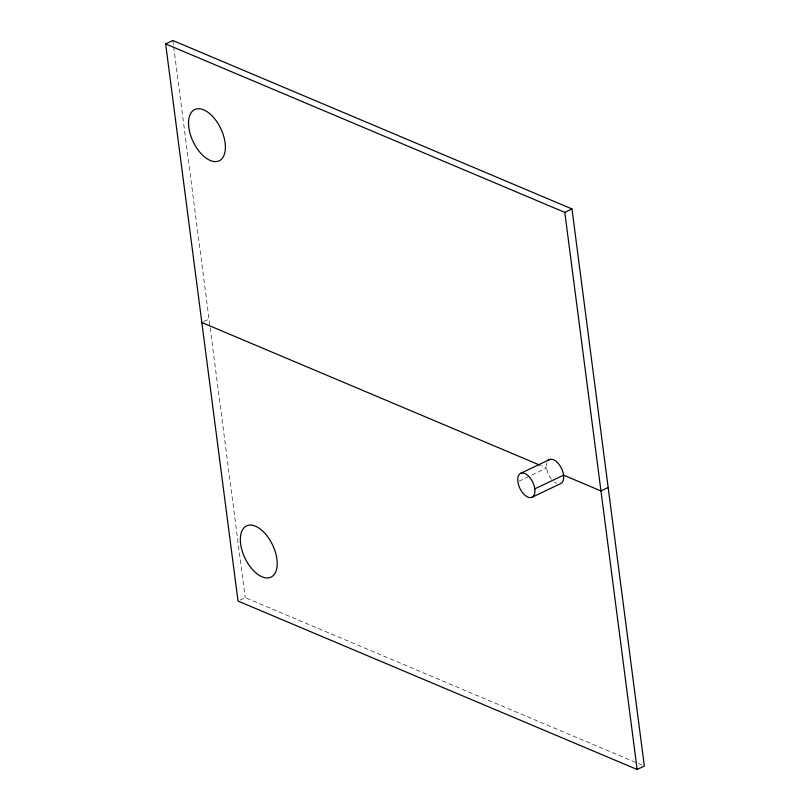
<?xml version="1.0" encoding="UTF-8"?>
<svg xmlns="http://www.w3.org/2000/svg" width="810" height="810" viewBox="0 0 810 810"><rect width="100%" height="100%" fill="white"/><g stroke="black" fill="none" stroke-linecap="round" stroke-linejoin="round"><path stroke-width="0.61" stroke-dasharray="4.05 3.04" d="M203.887 321.519L209.031 319.069M240.074 600.078L245.207 597.628L642.016 765.085M518.967 481.201L546.639 468.008L540.817 465.548M172.854 40.5L173.502 45.522M173.664 46.778L210.013 326.592M210.175 327.848L245.207 597.628M556.642 483.398A13.243 7.138 64.5 0 1 554.394 482.071M551.509 479.216A13.243 7.138 64.5 0 1 547.003 462.581"/><path stroke-width="1.21" d="M165.655 43.932L172.854 40.5L571.981 208.94L644.345 766.068L637.146 769.5L238.018 601.06L165.655 43.932L564.793 212.372L571.981 208.94M520.759 473.283L549.544 459.553M534.792 488.875L563.568 475.156L600.969 490.931L608.168 487.498M531.887 497.33A13.243 7.138 64.5 0 0 529.234 476.857A13.243 7.138 64.5 0 0 517.863 481.727A13.243 7.138 64.5 0 0 531.887 497.33L560.672 483.6A13.243 7.138 64.5 0 0 560.885 467.218A13.243 7.138 64.5 0 0 548.036 460.698M201.832 322.501L539.652 465.061M564.793 212.372L637.146 769.5M240.54 543.044A28.39 15.299 64.5 0 0 270.236 577.469A28.39 15.299 64.5 0 0 265.569 534.063A28.39 15.299 64.5 0 0 240.54 543.044M188.608 125.266A28.39 15.299 64.5 0 0 217.586 161.352A28.39 15.299 64.5 0 0 214.721 118.857A28.39 15.299 64.5 0 0 188.608 125.266"/></g></svg>
